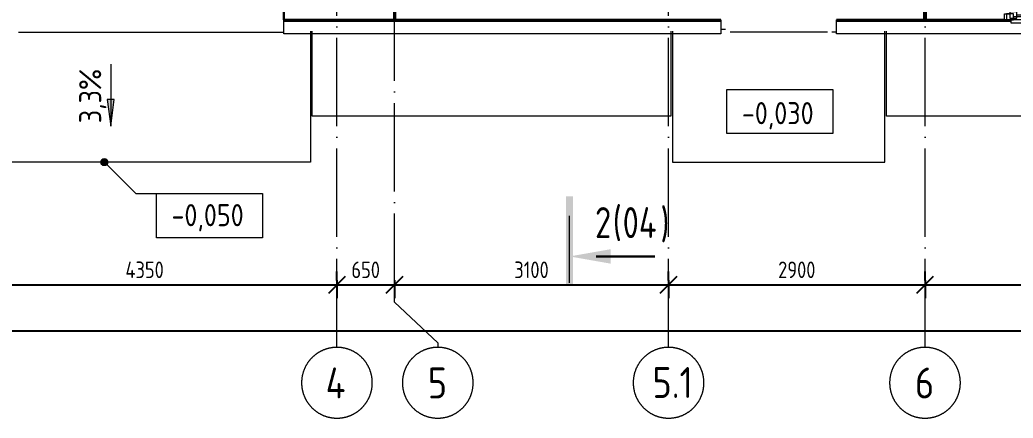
# Model space of a CAD drawing. Header units: millimetres. Extents: x 2559584 to 2748503, y -688364 to -611007.
# Drawn here: x 2691550 to 2702782, y -646354 to -641851 of the extents above; entities that cross this region are included whole.
import ezdxf

# ---------------------------------------------------------------- set-up
doc = ezdxf.new("R2010")
doc.units = ezdxf.units.MM
doc.header["$LTSCALE"] = 50
doc.linetypes.add('_ШПТ__20_т__2_5__Линия сетки', pattern=[25, 20, -2.5, 0, -2.5])
doc.linetypes.add('CENTER', pattern=[50.8, 31.75, -6.35, 6.35, -6.35])
doc.layers.get('Defpoints').update_dxf_attribs({"color": 4})
for name, color, linetype, lineweight in [('Высотные отметки', 7, 'Continuous', 9), ('Обобщенные модели', 7, 'Continuous', 18), ('ОСИ', 251, 'CENTER', 18), ('Перекрытия', 7, 'Continuous', 18), ('Размеры', 7, 'Continuous', 9), ('Разрезы', 7, 'Continuous', 9), ('Стены', 7, 'Continuous', 18), ('Стены разрез', 7, 'Continuous', 30), ('Стены штриховка', 7, 'Continuous', 30), ('Типовые аннотации', 7, 'Continuous', 18), ('Уклоны в точках', 7, 'Continuous', 9)]:
    doc.layers.add(name, color=color, linetype=linetype, lineweight=lineweight)
for name, color, linetype, lineweight, true_color in [('Импосты витража', 7, 'Continuous', 9, 0x004080), ('Каркас_Импост', 7, 'Continuous', 9, 0x804000), ('Окна', 7, 'Continuous', 9, 0x0080c0), ('Отлив', 7, 'Continuous', 9, 0x008080)]:
    doc.layers.add(name, color=color, linetype=linetype, lineweight=lineweight, true_color=true_color)
doc.layers.add('расположение плит', color=7, linetype='Continuous')
doc.styles.add('GOST Common', font='GOST_Common.ttf', dxfattribs={"width": 0.9, "height": 350})
doc.styles.add('GOST Common_1', font='GOST_Common.ttf', dxfattribs={"width": 0.9, "height": 250})
doc.styles.add('GOST Common_2', font='GOST_Common.ttf', dxfattribs={"width": 0.8, "height": 350})
doc.styles.add('ГОСТ 2.304', font='CS_Gost2304.shx')
doc.dimstyles.new('СПДС', dxfattribs={"dimscale": 100, "dimtxt": 2.5, "dimasz": 2.5, "dimexe": 2, "dimexo": 0.625, "dimgap": 1, "dimtad": 1, "dimdec": 0, "dimtxsty": 'ГОСТ 2.304', "dimblk": 'OBLIQUE', "dimblk1": 'OBLIQUE', "dimblk2": 'OBLIQUE', "dimcen": 2.5, "dimdle": 2, "dimadec": 0, "dimazin": 2, "dimtfac": 0.75, "dimtdec": 4, "dimtmove": 1, "dimatfit": 3, "dimfxl": 1, "dimtfill": 1, "dimtolj": 1, "dimarcsym": 1})
pattern_1 = [(45, (-5e-10, -30.07), (-106.066, 106.066), [])]

# ---------------------------------------------------------------- blocks, each defined once
blk = doc.blocks.new('102_Окно_1Створка_Ф_ГОСТ23166-99 - 1160х1750_1170_h-1445330-_О__L1_0_000_')
at = {"layer": 'Каркас_Импост', "color": 7, "lineweight": 18}
for p, q in [((-638.1, 475), (-638.1, 405)), ((-638.1, 475), (-603.1, 475)), ((-618.1, 475), (-538.1, 475)), ((-618.1, 405), (-618.1, 475)), ((-618.1, 475), (-538.1, 475)), ((-618.1, 405), (-618.1, 475)), ((-578.1, 385), (-578.1, 455)), ((-578.1, 455), (-498.1, 455)), ((-538.1, 475), (-538.1, 405)), ((-538.1, 475), (-538.1, 455)), ((-498.1, 455), (-498.1, 385)), ((421.9, 455), (421.9, 385)), ((501.9, 455), (421.9, 455)), ((541.9, 475), (461.9, 475)), ((461.9, 475), (461.9, 405)), ((461.9, 475), (461.9, 455)), ((541.9, 475), (461.9, 475)), ((501.9, 385), (501.9, 455)), ((561.9, 475), (526.9, 475)), ((541.9, 405), (541.9, 475)), ((541.9, 405), (541.9, 475)), ((561.9, 475), (561.9, 405)), ((-638.1, 405), (-603.1, 405)), ((-538.1, 405), (-618.1, 405)), ((-578.1, 405), (-618.1, 405)), ((-498.1, 385), (-578.1, 385)), ((-538.1, 440), (461.9, 440)), ((-498.1, 420), (421.9, 420)), ((421.9, 385), (501.9, 385)), ((461.9, 405), (541.9, 405)), ((541.9, 405), (501.9, 405)), ((561.9, 405), (526.9, 405))]:
    blk.add_line(p, q, dxfattribs=at)
at = {"layer": 'Отлив', "color": 7}
for p, q in [((491.9, 510), (-568.1, 510)), ((-568.1, 510), (-568.1, 475)), ((-568.1, 475), (491.9, 475)), ((491.9, 475), (491.9, 510))]:
    blk.add_line(p, q, dxfattribs=at)
blk = doc.blocks.new('190_ФЭ_Цоколь_Типовой - ФЭ-Ц1_140х80-1285834-_О__L1_0_000_')
at = {"layer": 'Обобщенные модели'}
for p, q in [((13750, -278), (13750, -275)), ((18690, -275), (13750, -275)), ((13750, -281), (13750, -278)), ((18690, -278), (13750, -278)), ((18690, -281), (13750, -281)), ((13750, -295), (13750, -281)), ((13750, -415), (13750, -295)), ((18690, -295), (13750, -295)), ((18690, -275), (18690, -278)), ((18690, -278), (18690, -281)), ((18690, -281), (18690, -295)), ((18690, -295), (18690, -415)), ((13750, -433), (13750, -415)), ((18690, -433), (13750, -433)), ((18690, -415), (18690, -433))]:
    blk.add_line(p, q, dxfattribs=at)
blk = doc.blocks.new('Прямоугольный импост - 20х150 мм_Утеплитель_Наружный-V15-_О__L1_0_000_')
at = {"layer": 'Импосты витража'}
h = blk.add_hatch(dxfattribs=at)
h.set_pattern_fill('FP_11', style=0, pattern_type=2)
h.set_pattern_definition([(315, (-15000, -200), (60.1041, 60.1041), []), (225, (-15000, -200), (60.1041, -60.1041), [])])
h.paths.add_polyline_path([(10, 75), (10, -75), (-10, -75), (-10, 75)], flags=0)
at = {"layer": 'Импосты витража', "color": 7, "lineweight": 18}
for p, q in [((-10, 75), (10, 75)), ((-10, -75), (-10, 75)), ((10, 75), (10, -75)), ((10, -75), (-10, -75))]:
    blk.add_line(p, q, dxfattribs=at)
blk = doc.blocks.new('Ось сетки - Круг_Ø8 мм-6577-_О__L1_0_000_')
at = {"layer": 'ОСИ', "lineweight": 20}
for start, end in [(360, 180), (180, 360)]:
    blk.add_arc((0, 0), 4, start, end, dxfattribs=at)
blk = doc.blocks.new('Ось сетки - Круг_Ø8 мм_Красный-1224396-_О__L1_0_000_')
at = {"layer": 'ОСИ', "color": 1, "true_color": 0xff0000}
for start, end in [(360, 180), (180, 360)]:
    blk.add_arc((0, 0), 4, start, end, dxfattribs=at)
blk = doc.blocks.new('_Oblique')
at = {"color": 0, "linetype": 'ByBlock', "lineweight": -2}
blk.add_line((-0.5, -0.5), (0.5, 0.5), dxfattribs=at)
blk = doc.blocks.new('*D778')
at = {"layer": 'Defpoints', "color": 0, "ltscale": 75, "transparency": 16777216}
for p in [(0, -3720), (45000, -3720), (45000, -3820)]:
    blk.add_point(p, dxfattribs=at)
at = {"layer": 'Размеры', "color": 0, "lineweight": -2, "ltscale": 75, "transparency": 16777216}
for p, q in [((0, -3767), (0, -3970)), ((45000, -3767), (45000, -3970)), ((-150, -3820), (45150, -3820))]:
    blk.add_line(p, q, dxfattribs=at)
at = {"layer": 'Размеры', "color": 0, "lineweight": -2, "ltscale": 75, "transparency": 16777216, "xscale": 187.5, "yscale": 187.5, "zscale": 187.5, "rotation": 180}
blk.add_blockref('_Oblique', (0, -3820), dxfattribs=at)
at = {"layer": 'Размеры', "color": 0, "lineweight": -2, "ltscale": 75, "transparency": 16777216, "xscale": 187.5, "yscale": 187.5, "zscale": 187.5}
blk.add_blockref('_Oblique', (45000, -3820), dxfattribs=at)
at = {"layer": 'Размеры', "color": 0, "ltscale": 75, "transparency": 16777216, "insert": (22500, -3651), "char_height": 187.5, "width": 239.08, "attachment_point": 5, "style": 'ГОСТ 2.304', "bg_fill": 3, "box_fill_scale": 1.1, "bg_fill_color": 256, "bg_fill_true_color": 13158600, "bg_fill_transparency": 0}
blk.add_mtext('\\A1;45000', dxfattribs=at)
blk = doc.blocks.new('*D781')
at = {"layer": 'Defpoints', "color": 0, "ltscale": 75, "transparency": 16777216}
for p in [(10000, -3200), (14350, -3200), (14350, -3300)]:
    blk.add_point(p, dxfattribs=at)
at = {"layer": 'Размеры', "color": 0, "lineweight": -2, "ltscale": 75, "transparency": 16777216}
for p, q in [((10000, -3247), (10000, -3450)), ((14350, -3247), (14350, -3450)), ((9850, -3300), (14500, -3300))]:
    blk.add_line(p, q, dxfattribs=at)
at = {"layer": 'Размеры', "color": 0, "lineweight": -2, "ltscale": 75, "transparency": 16777216, "xscale": 187.5, "yscale": 187.5, "zscale": 187.5, "rotation": 180}
blk.add_blockref('_Oblique', (10000, -3300), dxfattribs=at)
at = {"layer": 'Размеры', "color": 0, "lineweight": -2, "ltscale": 75, "transparency": 16777216, "xscale": 187.5, "yscale": 187.5, "zscale": 187.5}
blk.add_blockref('_Oblique', (14350, -3300), dxfattribs=at)
at = {"layer": 'Размеры', "color": 0, "ltscale": 75, "transparency": 16777216, "insert": (12175, -3131), "char_height": 187.5, "width": 192.52, "attachment_point": 5, "style": 'ГОСТ 2.304', "bg_fill": 3, "box_fill_scale": 1.1, "bg_fill_color": 256, "bg_fill_true_color": 13158600, "bg_fill_transparency": 0}
blk.add_mtext('\\A1;4350', dxfattribs=at)
blk = doc.blocks.new('*D782')
at = {"layer": 'Defpoints', "color": 0, "ltscale": 75, "transparency": 16777216}
for p in [(15000, -3200), (14350, -3300), (15000, -3300)]:
    blk.add_point(p, dxfattribs=at)
at = {"layer": 'Размеры', "color": 0, "lineweight": -2, "ltscale": 75, "transparency": 16777216}
for p, q in [((14350, -3253), (14350, -3150)), ((15000, -3247), (15000, -3450)), ((14200, -3300), (15150, -3300))]:
    blk.add_line(p, q, dxfattribs=at)
at = {"layer": 'Размеры', "color": 0, "lineweight": -2, "ltscale": 75, "transparency": 16777216, "xscale": 187.5, "yscale": 187.5, "zscale": 187.5, "rotation": 180}
blk.add_blockref('_Oblique', (14350, -3300), dxfattribs=at)
at = {"layer": 'Размеры', "color": 0, "lineweight": -2, "ltscale": 75, "transparency": 16777216, "xscale": 187.5, "yscale": 187.5, "zscale": 187.5}
blk.add_blockref('_Oblique', (15000, -3300), dxfattribs=at)
at = {"layer": 'Размеры', "color": 0, "ltscale": 75, "transparency": 16777216, "insert": (14675, -3131), "char_height": 187.5, "width": 139.67, "attachment_point": 5, "style": 'ГОСТ 2.304', "bg_fill": 3, "box_fill_scale": 1.1, "bg_fill_color": 256, "bg_fill_true_color": 13158600, "bg_fill_transparency": 0}
blk.add_mtext('\\A1;650', dxfattribs=at)
blk = doc.blocks.new('*D783')
at = {"layer": 'Defpoints', "color": 0, "ltscale": 75, "transparency": 16777216}
for p in [(15000, -3200), (18100, -3300), (18100, -3300)]:
    blk.add_point(p, dxfattribs=at)
at = {"layer": 'Размеры', "color": 0, "lineweight": -2, "ltscale": 75, "transparency": 16777216}
for p, q in [((15000, -3247), (15000, -3450)), ((18100, -3253), (18100, -3150)), ((14850, -3300), (18250, -3300))]:
    blk.add_line(p, q, dxfattribs=at)
at = {"layer": 'Размеры', "color": 0, "lineweight": -2, "ltscale": 75, "transparency": 16777216, "xscale": 187.5, "yscale": 187.5, "zscale": 187.5, "rotation": 180}
blk.add_blockref('_Oblique', (15000, -3300), dxfattribs=at)
at = {"layer": 'Размеры', "color": 0, "lineweight": -2, "ltscale": 75, "transparency": 16777216, "xscale": 187.5, "yscale": 187.5, "zscale": 187.5}
blk.add_blockref('_Oblique', (18100, -3300), dxfattribs=at)
at = {"layer": 'Размеры', "color": 0, "ltscale": 75, "transparency": 16777216, "insert": (16550, -3131), "char_height": 187.5, "width": 186.23, "attachment_point": 5, "style": 'ГОСТ 2.304', "bg_fill": 3, "box_fill_scale": 1.1, "bg_fill_color": 256, "bg_fill_true_color": 13158600, "bg_fill_transparency": 0}
blk.add_mtext('\\A1;3100', dxfattribs=at)
blk = doc.blocks.new('*D784')
at = {"layer": 'Defpoints', "color": 0, "ltscale": 75, "transparency": 16777216}
for p in [(21000, -3200), (27000, -3200), (27000, -3300)]:
    blk.add_point(p, dxfattribs=at)
at = {"layer": 'Размеры', "color": 0, "lineweight": -2, "ltscale": 75, "transparency": 16777216}
for p, q in [((21000, -3247), (21000, -3450)), ((27000, -3247), (27000, -3450)), ((20850, -3300), (27150, -3300))]:
    blk.add_line(p, q, dxfattribs=at)
at = {"layer": 'Размеры', "color": 0, "lineweight": -2, "ltscale": 75, "transparency": 16777216, "xscale": 187.5, "yscale": 187.5, "zscale": 187.5, "rotation": 180}
blk.add_blockref('_Oblique', (21000, -3300), dxfattribs=at)
at = {"layer": 'Размеры', "color": 0, "lineweight": -2, "ltscale": 75, "transparency": 16777216, "xscale": 187.5, "yscale": 187.5, "zscale": 187.5}
blk.add_blockref('_Oblique', (27000, -3300), dxfattribs=at)
at = {"layer": 'Размеры', "color": 0, "ltscale": 75, "transparency": 16777216, "insert": (24000, -3131), "char_height": 187.5, "width": 186.23, "attachment_point": 5, "style": 'ГОСТ 2.304', "bg_fill": 3, "box_fill_scale": 1.1, "bg_fill_color": 256, "bg_fill_true_color": 13158600, "bg_fill_transparency": 0}
blk.add_mtext('\\A1;6000', dxfattribs=at)
blk = doc.blocks.new('Разрез - Номер вида и Номер листа спереди_3_5 мм-64073-_О__L1_0_000_')
at = {"layer": 'Разрезы'}
for points in [[(9.8, 0.4), (9.8, -0.39), (-0.33, -0.39), (-0.33, 0.4)], [(2.18, -4.67), (3, 0), (3.82, -4.67)]]:
    blk.add_hatch(color=256, dxfattribs=at).paths.add_polyline_path(points, flags=0)
at = {"layer": 'Разрезы', "lineweight": 30}
blk.add_line((3, -3), (3, -9.66), dxfattribs=at)
blk = doc.blocks.new('Высотные отметки - Рамка-5093-_О__L1_0_000_')
at = {"layer": 'Типовые аннотации', "color": 0, "lineweight": 9}
for p, q in [((-6, 0), (-6, 5)), ((-6, 5), (6, 5)), ((6, 5), (6, 0)), ((6, 0), (-6, 0))]:
    blk.add_line(p, q, dxfattribs=at)
blk = doc.blocks.new('*D788')
at = {"layer": 'Defpoints', "color": 0, "ltscale": 75, "transparency": 16777216}
for p in [(18100, -3200), (21000, -3300), (21000, -3300)]:
    blk.add_point(p, dxfattribs=at)
at = {"layer": 'Размеры', "color": 0, "lineweight": -2, "ltscale": 75, "transparency": 16777216}
for p, q in [((18100, -3247), (18100, -3450)), ((21000, -3253), (21000, -3150)), ((17950, -3300), (21150, -3300))]:
    blk.add_line(p, q, dxfattribs=at)
at = {"layer": 'Размеры', "color": 0, "lineweight": -2, "ltscale": 75, "transparency": 16777216, "xscale": 187.5, "yscale": 187.5, "zscale": 187.5, "rotation": 180}
blk.add_blockref('_Oblique', (18100, -3300), dxfattribs=at)
at = {"layer": 'Размеры', "color": 0, "lineweight": -2, "ltscale": 75, "transparency": 16777216, "xscale": 187.5, "yscale": 187.5, "zscale": 187.5}
blk.add_blockref('_Oblique', (21000, -3300), dxfattribs=at)
at = {"layer": 'Размеры', "color": 0, "ltscale": 75, "transparency": 16777216, "insert": (19550, -3131), "char_height": 187.5, "width": 186.23, "attachment_point": 5, "style": 'ГОСТ 2.304', "bg_fill": 3, "box_fill_scale": 1.1, "bg_fill_color": 256, "bg_fill_true_color": 13158600, "bg_fill_transparency": 0}
blk.add_mtext('\\A1;2900', dxfattribs=at)
blk = doc.blocks.new('План')
at = {"layer": 'Высотные отметки', "lineweight": 20}
h = blk.add_hatch(color=8, dxfattribs=at)
edge = h.paths.add_edge_path(flags=0)
edge.add_arc((11719.5, -1913), 40, 0, 360)
at = {"layer": 'Стены штриховка', "lineweight": 9}
h = blk.add_hatch(dxfattribs=at)
h.set_pattern_fill('FP_4', color=8, style=0, pattern_type=2)
h.set_pattern_definition(pattern_1)
h.paths.add_polyline_path([(14990, -305.1), (14990, -303.1), (13750, -303.1), (13750, -305.1), (14242.6, -305.1)], flags=0)
h.paths.add_polyline_path([(10520.7, -305.1), (10750, -305.1), (10750, -303.1), (10010, -303.1), (10010, -305.1), (10107.2, -305.1)], flags=0)
h = blk.add_hatch(dxfattribs=at)
h.set_pattern_fill('FP_4', color=8, style=0, pattern_type=2)
h.set_pattern_definition(pattern_1)
h.paths.add_polyline_path([(20859.2, -305.1), (20990, -305.1), (20990, -303.1), (20000, -303.1), (20000, -305.1), (20032.1, -305.1)], flags=0)
h.paths.add_polyline_path([(18690, -305.1), (18690, -303.1), (15010, -303.1), (15010, -305.1), (18377.9, -305.1)], flags=0)
at = {"layer": 'Уклоны в точках', "lineweight": 20}
blk.add_hatch(color=8, dxfattribs=at).paths.add_polyline_path([(11791.1, -1506.1), (11830.6, -1206.1), (11751.6, -1206.1)], flags=0)
at = {"layer": 'Высотные отметки', "color": 8}
for p, q in [((11719.5, -1913), (12075.3, -2268.7)), ((12075.3, -2268.7), (12907.4, -2268.7))]:
    blk.add_line(p, q, dxfattribs=at)
at = {"layer": 'Высотные отметки', "color": 8, "lineweight": 20}
blk.add_circle((11719.5, -1913), 40, dxfattribs=at)
at = {"layer": 'Обобщенные модели', "color": 8}
for p, q in [((20000, -307.7), (20000, -305.1)), ((21970, -305.1), (20000, -305.1)), ((20000, -310.6), (20000, -307.7)), ((21970, -307.7), (20000, -307.7)), ((21970, -310.6), (20000, -310.6)), ((20000, -324.9), (20000, -310.6)), ((20000, -445), (20000, -324.9)), ((21970, -324.9), (20000, -324.9)), ((20000, -463.1), (20000, -445)), ((45488.1, -463.1), (20000, -463.1))]:
    blk.add_line(p, q, dxfattribs=at)
at = {"layer": 'ОСИ', "color": 8, "linetype": '_ШПТ__20_т__2_5__Линия сетки'}
for p, q in [((14350, -4008), (14350, 13323)), ((15000, -3495.4), (15000, 13323)), ((21000, -4008), (21000, 13323)), ((15000, -3495.4), (15490.4, -3957.2))]:
    blk.add_line(p, q, dxfattribs=at)
at = {"layer": 'ОСИ', "color": 8}
blk.add_line((15490.4, -3957.2), (15490.4, -4008), dxfattribs=at)
at = {"layer": 'Перекрытия', "color": 8}
for p, q in [((10750, -445), (13750, -445)), ((14050, -433.1), (14050, -1913)), ((14070, -1395), (14070, -433.1)), ((18125, -433.1), (18125, -1395)), ((18145, -433.1), (18145, -1915)), ((18745, -415), (18690, -415)), ((19898.1, -444.3), (18798.1, -444.3)), ((20000, -445), (19945, -445)), ((20545, -1915), (20545, -433.1)), ((20565, -1395), (20565, -433.1)), ((18125, -1395), (14070, -1395)), ((46395, -1395), (20565, -1395)), ((14050, -1913), (10450, -1913)), ((18145, -1915), (20545, -1915))]:
    blk.add_line(p, q, dxfattribs=at)
at = {"layer": 'Стены', "color": 8}
blk.add_line((21970, -305.1), (21900, -305.1), dxfattribs=at)
at = {"layer": 'Стены разрез', "color": 8}
for p, q in [((13750, -125), (13750, -305.1)), ((15010, -155.1), (15010, -305.1)), ((20990, -305.1), (20990, -155.1)), ((21010, -155.1), (21010, -305.1)), ((13750, -305.1), (14990, -305.1)), ((15010, -305.1), (18690, -305.1)), ((20000, -305.1), (20990, -305.1)), ((21010, -305.1), (21900, -305.1))]:
    blk.add_line(p, q, dxfattribs=at)
at = {"layer": 'Уклоны в точках', "color": 8}
blk.add_line((11791.1, -806.1), (11791.1, -1506.1), dxfattribs=at)
at = {"layer": 'Уклоны в точках', "color": 8, "lineweight": 20}
for p, q in [((11830.6, -1206.1), (11751.6, -1206.1)), ((11751.6, -1206.1), (11791.1, -1506.1)), ((11791.1, -1506.1), (11830.6, -1206.1))]:
    blk.add_line(p, q, dxfattribs=at)
at = {"layer": 'Высотные отметки', "color": 8, "lineweight": 20, "xscale": 99.99999999999993, "yscale": 99.99999999999993, "zscale": 99.99999999999993}
blk.add_blockref('Высотные отметки - Рамка-5093-_О__L1_0_000_', (19357.8, -1591.5), dxfattribs=at)
at = {"layer": 'Высотные отметки', "color": 8, "lineweight": 20, "xscale": 99.99999999999993, "yscale": 99.99999999999993, "zscale": 99.99999999999993, "rotation": 180}
blk.add_blockref('Высотные отметки - Рамка-5093-_О__L1_0_000_', (12907.4, -2268.7), dxfattribs=at)
at = {"layer": 'Импосты витража', "color": 8, "extrusion": (0, 0, -1), "rotation": 180}
blk.add_blockref('Прямоугольный импост - 20х150 мм_Утеплитель_Наружный-V15-_О__L1_0_000_', (-15000, -230.1), dxfattribs=at)
at = {"layer": 'Обобщенные модели', "color": 8}
blk.add_blockref('190_ФЭ_Цоколь_Типовой - ФЭ-Ц1_140х80-1285834-_О__L1_0_000_', (0, -30), dxfattribs=at)
at = {"layer": 'Окна', "color": 8, "rotation": 180}
blk.add_blockref('102_Окно_1Створка_Ф_ГОСТ23166-99 - 1160х1750_1170_h-1445330-_О__L1_0_000_', (22461.9, 170), dxfattribs=at)
at = {"layer": 'ОСИ', "color": 8, "lineweight": 20, "xscale": 99.99999999999993, "yscale": 99.99999999999993, "zscale": 99.99999999999993}
for p in [(14350, -4408), (21000, -4408)]:
    blk.add_blockref('Ось сетки - Круг_Ø8 мм-6577-_О__L1_0_000_', p, dxfattribs=at)
at = {"layer": 'ОСИ', "color": 0, "linetype": '_ШПТ__20_т__2_5__Линия сетки', "xscale": 99.99999999999993, "yscale": 99.99999999999993, "zscale": 99.99999999999993}
blk.add_blockref('Ось сетки - Круг_Ø8 мм_Красный-1224396-_О__L1_0_000_', (15490.4, -4408), dxfattribs=at)
at = {"layer": 'Высотные отметки', "color": 8, "char_height": 250, "width": 1028.823, "attachment_point": 1, "line_spacing_factor": 1.022761, "style": 'GOST Common_1'}
for s, insert in [('-0,030', (18929.1, -1234.8)), ('-0,050', (12478.7, -2388.2))]:
    blk.add_mtext(s, dxfattribs=dict(at, insert=insert))
at = {"layer": 'ОСИ', "color": 8, "char_height": 350, "attachment_point": 1, "style": 'GOST Common'}
for s, insert, width in [('\\fGOST Common|b0|i0|c204|p34|;\\W.9;4', (14221.4, -4235.4), 310.253), ('\\fGOST Common|b0|i0|c204|p34|;\\W.9;5', (15376.6, -4235.4), 274.177), ('5.1', (17917.2, -4230.4), 274.177), ('\\fGOST Common|b0|i0|c204|p34|;\\W.9;6', (20886.2, -4235.4), 274.177)]:
    blk.add_mtext(s, dxfattribs=dict(at, insert=insert, width=width))
at = {"layer": 'Разрезы', "color": 8, "char_height": 350, "attachment_point": 1, "style": 'GOST Common_2'}
for s, insert, width in [('\\fGOST Common|b0|i0|c204|p34|;\\W.8;2', (17268.6, -2422.1), 243.713), ('\\fGOST Common|b0|i0|c204|p34|;\\W.8;(', (17469.7, -2422.1), 134.683), ('04', (17580.8, -2422.1), 519.493), ('\\fGOST Common|b0|i0|c204|p34|;\\W.8;)', (18009.4, -2436.7), 134.683)]:
    blk.add_mtext(s, dxfattribs=dict(at, insert=insert, width=width))
at = {"layer": 'Уклоны в точках', "color": 8, "insert": (11434.4, -1474.1), "char_height": 250, "width": 763.32, "attachment_point": 1, "rotation": 90, "line_spacing_factor": 1.022761, "style": 'GOST Common_1'}
blk.add_mtext('3,3%', dxfattribs=at)
at = {"layer": 'Размеры', "color": 8, "ltscale": 75}
for base, p1, p2, picture, middle in [((14350, -3299.9), (10000, -3199.9), (14350, -3199.9), '*D781', (12175, -3131.2)), ((27000, -3299.9), (21000, -3199.9), (27000, -3199.9), '*D784', (24000, -3131.2)), ((45000, -3820), (0, -3720), (45000, -3720), '*D778', (22500, -3651.3))]:
    dim = blk.add_linear_dim(base=base, p1=p1, p2=p2, dimstyle='СПДС', override={"dimscale": 75}, dxfattribs=at)
    dim.commit()
    dim.dimension.update_dxf_attribs({"geometry": picture, "text_midpoint": middle})
at = {"layer": 'ОСИ', "color": 8, "lineweight": 20, "xscale": 99.99999999999993, "yscale": 99.99999999999993, "zscale": 99.99999999999993}
blk.add_blockref('Ось сетки - Круг_Ø8 мм-6577-_О__L1_0_000_', (18100, -4408), dxfattribs=at)
at = {"layer": 'Размеры', "color": 8, "ltscale": 75}
dim = blk.add_linear_dim(base=(15000, -3299.9), p1=(14350, -3299.9), p2=(15000, -3199.9), dimstyle='СПДС', override={"dimscale": 75}, dxfattribs=at)
dim.commit()
dim.dimension.update_dxf_attribs({"geometry": '*D782', "text_midpoint": (14675, -3131.2)})
dim = blk.add_linear_dim(base=(18100, -3299.9), p1=(15000, -3199.9), p2=(18100, -3299.9), dimstyle='СПДС', override={"dimscale": 75}, dxfattribs=at)
dim.commit()
dim.dimension.update_dxf_attribs({"geometry": '*D783', "text_midpoint": (16550, -3131.2)})
at = {"layer": 'ОСИ', "color": 8, "linetype": '_ШПТ__20_т__2_5__Линия сетки'}
blk.add_line((18100, -4008), (18100, 13323), dxfattribs=at)
at = {"layer": 'Разрезы', "color": 8}
blk.add_line((16980, -3279.7), (16980, -2520.4), dxfattribs=at)
at = {"layer": 'Разрезы', "color": 8, "lineweight": 50, "xscale": 99.99999999999993, "yscale": 99.99999999999993, "zscale": 99.99999999999993, "rotation": 90}
blk.add_blockref('Разрез - Номер вида и Номер листа спереди_3_5 мм-64073-_О__L1_0_000_', (16980, -3279.7), dxfattribs=at)
at = {"layer": 'Размеры', "color": 8, "ltscale": 75}
dim = blk.add_linear_dim(base=(21000, -3299.9), p1=(18100, -3199.9), p2=(21000, -3299.9), dimstyle='СПДС', override={"dimscale": 75}, dxfattribs=at)
dim.commit()
dim.dimension.update_dxf_attribs({"geometry": '*D788', "text_midpoint": (19550, -3131.2)})

msp = doc.modelspace()

# ---------------------------------------------------------------- block references
at = {"layer": 'расположение плит', "color": 8}
msp.add_blockref('План', (2680785.5, -641545.9), dxfattribs=at)

doc.saveas('drawing.dxf')
